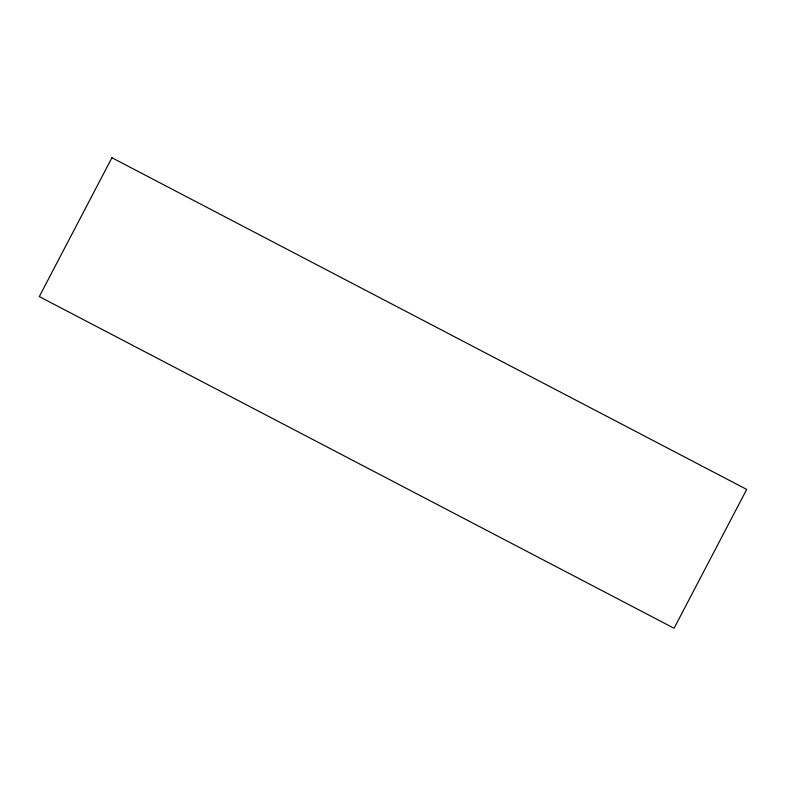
<?xml version="1.0" encoding="UTF-8"?>
<svg xmlns="http://www.w3.org/2000/svg" width="786" height="786" viewBox="0 0 786 786"><rect width="100%" height="100%" fill="white"/><g stroke="black" fill="none" stroke-linecap="round" stroke-linejoin="round"><path stroke-width="1.18" d="M111.926 157.74L39.3 296.587L674.074 628.26L746.7 489.413L111.926 157.74"/></g></svg>
